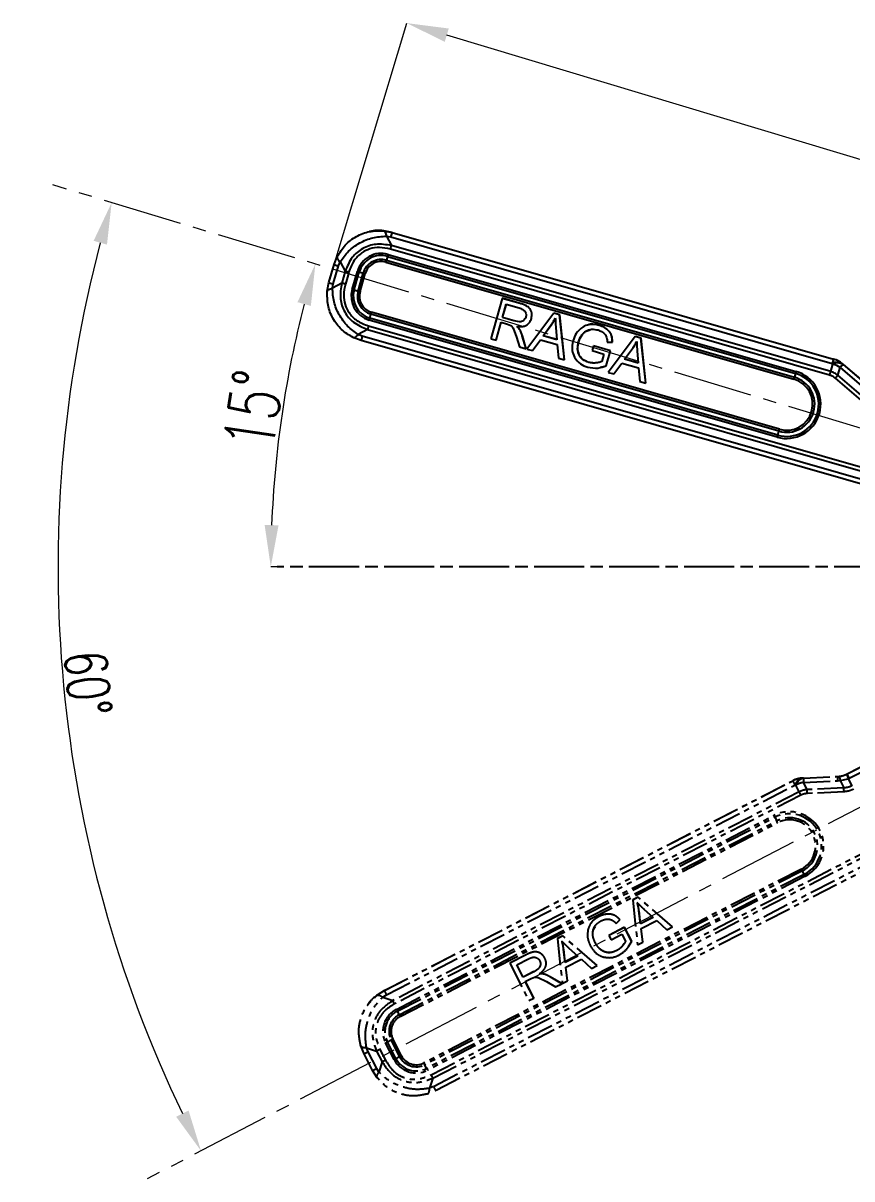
# Model space of a CAD drawing. Header units: millimetres. Extents: x 1561 to 4606, y 513 to 2666.
# Drawn here: x 3947 to 4145.8, y 1142 to 1419.2 of the extents above; entities that cross this region are included whole.
import ezdxf

# ---------------------------------------------------------------- set-up
doc = ezdxf.new("R2010")
doc.units = ezdxf.units.MM
for name, pattern in [('AM_ISO08W050', [18, 12, -1.5, 3, -1.5]), ('CENTER2', [28.575, 19.05, -3.175, 3.175, -3.175]), ('PHANTOM', [12.7, 6.35, -1.27, 1.27, -1.27, 1.27, -1.27])]:
    doc.linetypes.add(name, pattern=pattern)
for name, color, linetype, lineweight in [('AM_5', 3, 'Continuous', 25), ('AM_7', 4, 'AM_ISO08W050', 25), ('单点划线', 1, 'CENTER2', 13), ('标注', 3, 'Continuous', 13)]:
    doc.layers.add(name, color=color, linetype=linetype, lineweight=lineweight)
doc.styles.add('SLDTEXTSTYLE1', font='txt.shx', dxfattribs={"width": 0.7, "bigfont": 'gbcbig.shx'})
doc.dimstyles.new('SLDDIMSTYLE12$0', dxfattribs={"dimtxt": 12, "dimasz": 10, "dimexe": 0, "dimexo": 0.0625, "dimgap": 0.875, "dimtad": 1, "dimdec": 1, "dimlfac": 1.8, "dimrnd": 1e-09, "dimzin": 12, "dimdsep": 46, "dimtxsty": 'SLDTEXTSTYLE1', "dimcen": 0.09, "dimdle": 8.16, "dimclrd": 3, "dimclre": 3, "dimadec": 0, "dimazin": 3, "dimtfac": 1, "dimtdec": 1, "dimtofl": 0, "dimtmove": 0, "dimatfit": 3, "dimfxl": 0, "dimfrac": 2, "dimtolj": 1, "dimlwd": 5, "dimlwe": 5, "dimarcsym": 0})
doc.dimstyles.new('SLDDIMSTYLE12$2', dxfattribs={"dimtxt": 12, "dimasz": 10, "dimexe": 0, "dimexo": 0.0625, "dimgap": 0.875, "dimtad": 1, "dimdec": 1, "dimlfac": 1.8, "dimrnd": 1e-09, "dimzin": 12, "dimdsep": 46, "dimtxsty": 'SLDTEXTSTYLE1', "dimcen": 0.09, "dimdle": 8.16, "dimclrd": 3, "dimclre": 3, "dimadec": 0, "dimazin": 3, "dimtfac": 1, "dimtdec": 1, "dimtofl": 0, "dimtmove": 0, "dimatfit": 3, "dimfxl": 0, "dimfrac": 2, "dimtolj": 1, "dimlwd": 5, "dimlwe": 5, "dimarcsym": 0})

# ---------------------------------------------------------------- blocks, each defined once
blk = doc.blocks.new('*D65')
at = {"layer": 'Defpoints', "color": 0, "transparency": 16777216}
for p in [(3954.13, 1380.42), (3955.55, 1299.35), (4258.4, 1288.78), (4258.4, 1288.78), (3976.79, 1142.01)]:
    blk.add_point(p, dxfattribs=at)
at = {"layer": '标注', "color": 3, "linetype": 'Continuous', "lineweight": 5, "transparency": 16777216}
blk.add_arc((4258.4, 1288.78), 303.03, 165.1292, 205.6373, dxfattribs=at)
at = {"layer": '标注', "color": 3, "transparency": 16777216}
for points in [[(3963.92, 1367.01), (3967.12, 1366.1), (3968.24, 1376.17)], [(3986.69, 1158.41), (3983.71, 1156.92), (3989.68, 1148.73)]]:
    blk.add_solid(points, dxfattribs=at)
at = {"layer": '标注', "color": 0, "transparency": 16777216, "insert": (3962.55, 1260.9), "char_height": 10, "attachment_point": 5, "rotation": 275.3833, "style": 'SLDTEXTSTYLE1'}
blk.add_mtext('\\A1;60%%D', dxfattribs=at)
blk = doc.blocks.new('*D72')
at = {"layer": 'AM_5', "color": 3, "lineweight": 5, "transparency": 16777216}
blk.add_line((4007.87, 1288.82), (4006.41, 1288.82), dxfattribs=at)
at = {"layer": 'AM_5', "color": 3, "linetype": 'Continuous', "lineweight": 5, "transparency": 16777216}
blk.add_arc((4258.33, 1288.82), 251.91, 165.5129, 177.7254, dxfattribs=at)
at = {"layer": 'AM_5', "color": 3, "transparency": 16777216}
for points in [[(4012.82, 1352.29), (4016.03, 1351.39), (4017.12, 1361.47)], [(4008.28, 1298.78), (4004.94, 1298.85), (4006.41, 1288.82)]]:
    blk.add_solid(points, dxfattribs=at)
at = {"layer": 'Defpoints', "color": 0, "transparency": 16777216}
for p in [(3954.16, 1380.43), (4011.19, 1337.64), (4007.93, 1288.82), (4258.43, 1288.79), (4261.58, 1288.82)]:
    blk.add_point(p, dxfattribs=at)
at = {"layer": 'AM_5', "color": 0, "transparency": 16777216, "insert": (4002.3, 1326.54), "char_height": 12, "attachment_point": 5, "rotation": 81.6192, "style": 'SLDTEXTSTYLE1'}
blk.add_mtext('\\A1;15%%D', dxfattribs=at)
blk = doc.blocks.new('*D73')
at = {"layer": 'AM_5', "color": 3, "linetype": 'Continuous', "lineweight": 5, "transparency": 16777216}
for p, q in [((4021.63, 1361.36), (4039.05, 1419.22)), ((4266.48, 1350.72), (4048.63, 1416.34))]:
    blk.add_line(p, q, dxfattribs=at)
at = {"layer": 'AM_5', "color": 3, "lineweight": 5, "transparency": 16777216}
blk.add_line((4258.3, 1288.88), (4276.05, 1347.84), dxfattribs=at)
at = {"layer": 'AM_5', "color": 3, "transparency": 16777216}
for points in [[(4049.11, 1417.93), (4048.15, 1414.74), (4039.05, 1419.22)], [(4266.96, 1352.32), (4266, 1349.13), (4276.05, 1347.84)]]:
    blk.add_solid(points, dxfattribs=at)
at = {"layer": 'Defpoints', "color": 0, "transparency": 16777216}
for p in [(4039.05, 1419.22), (4021.61, 1361.3), (4258.28, 1288.82)]:
    blk.add_point(p, dxfattribs=at)
at = {"layer": 'AM_5', "color": 0, "transparency": 16777216, "insert": (4159.54, 1390.11), "char_height": 12, "attachment_point": 5, "rotation": 343.2384, "style": 'SLDTEXTSTYLE1'}
blk.add_mtext('\\A1;225', dxfattribs=at)

msp = doc.modelspace()

# ---------------------------------------------------------------- linework, layer by layer
at = {"color": 7, "linetype": 'Continuous', "lineweight": 25}
for p, q in [((4030.091, 1369.206), (4030.05, 1369.198)), ((4033.489, 1369.399), (4035.523, 1369.014)), ((4035.552, 1369.021), (4033.521, 1369.406)), ((4034.162, 1368.118), (4035.384, 1365.865)), ((4034.162, 1368.118), (4035.18, 1367.926)), ((4035.18, 1367.926), (4141.073, 1337.559)), ((4035.552, 1369.021), (4035.523, 1369.014)), ((4035.524, 1369.014), (4141.417, 1338.647)), ((4035.552, 1369.021), (4141.447, 1338.654)), ((4140.487, 1334.786), (4035.131, 1364.999)), ((4140.74, 1335.652), (4035.384, 1365.865)), ((4020.368, 1356.976), (4021.608, 1361.301)), ((4021.608, 1361.301), (4022.358, 1363.229)), ((4022.656, 1360.984), (4023.03, 1361.948)), ((4023.03, 1361.948), (4024.252, 1359.694)), ((4034.024, 1361.883), (4131.888, 1333.818)), ((4034.408, 1363.283), (4034.156, 1362.35)), ((4034.156, 1362.35), (4132.02, 1334.286)), ((4034.408, 1363.283), (4132.272, 1335.219)), ((4034.539, 1363.751), (4132.403, 1335.687)), ((4021.416, 1356.658), (4022.656, 1360.984)), ((4024.252, 1359.694), (4023.446, 1356.883)), ((4025.113, 1359.445), (4024.307, 1356.634)), ((4025.94, 1355.346), (4027.18, 1359.672)), ((4026.411, 1355.212), (4027.651, 1359.538)), ((4027.364, 1354.947), (4028.605, 1359.273)), ((4027.651, 1359.538), (4028.605, 1359.273)), ((4027.835, 1354.814), (4029.076, 1359.139)), ((4019.982, 1354.943), (4020.368, 1356.976)), ((4023.446, 1356.883), (4021.222, 1355.642)), ((4021.222, 1355.642), (4021.416, 1356.658)), ((4026.411, 1355.212), (4027.364, 1354.947)), ((4061.944, 1353.206), (4059.169, 1343.527)), ((4061.966, 1353.211), (4061.944, 1353.206)), ((4066.226, 1351.979), (4061.944, 1353.206)), ((4066.248, 1351.983), (4061.966, 1353.211)), ((4062.002, 1348.577), (4062.919, 1351.777)), ((4062.024, 1348.582), (4062.939, 1351.772)), ((4062.919, 1351.777), (4065.974, 1350.901)), ((4066.248, 1351.983), (4066.226, 1351.979)), ((4067.743, 1351.419), (4067.721, 1351.414)), ((4127.883, 1319.923), (4030.019, 1347.987)), ((4030.156, 1348.456), (4030.442, 1349.396)), ((4128.02, 1320.391), (4030.156, 1348.456)), ((4128.306, 1321.332), (4030.442, 1349.396)), ((4128.443, 1321.8), (4030.579, 1349.865)), ((4060.449, 1343.16), (4061.682, 1347.462)), ((4060.471, 1343.165), (4061.701, 1347.457)), ((4061.682, 1347.462), (4063.173, 1347.034)), ((4062.024, 1348.582), (4062.002, 1348.577)), ((4064.76, 1347.786), (4062.002, 1348.577)), ((4064.782, 1347.791), (4062.024, 1348.582)), ((4064.782, 1347.791), (4064.76, 1347.786)), ((4066.116, 1347.558), (4064.76, 1347.786)), ((4074.323, 1349.664), (4067.833, 1341.05)), ((4074.346, 1349.668), (4074.323, 1349.664)), ((4075.702, 1349.268), (4074.323, 1349.664)), ((4075.724, 1349.273), (4074.346, 1349.668)), ((4075.724, 1349.273), (4075.702, 1349.268)), ((4076.872, 1338.458), (4075.702, 1349.268)), ((4076.895, 1338.462), (4075.724, 1349.273)), ((4029.616, 1345.751), (4027.393, 1344.51)), ((4028.358, 1344.135), (4027.393, 1344.51)), ((4029.616, 1345.751), (4157.199, 1309.164)), ((4029.86, 1346.615), (4157.442, 1310.028)), ((4063.173, 1347.034), (4063.982, 1346.721)), ((4064.584, 1346.035), (4065.382, 1343.93)), ((4067.039, 1346.507), (4067.061, 1346.512)), ((4071.758, 1344.23), (4073.641, 1346.76)), ((4071.781, 1344.235), (4073.663, 1346.765)), ((4073.663, 1346.765), (4073.641, 1346.76)), ((4074.794, 1346.251), (4075.044, 1343.288)), ((4082.047, 1345.334), (4082.025, 1345.329)), ((4082.047, 1345.334), (4083.06, 1345.644)), ((4082.607, 1346.871), (4082.585, 1346.866)), ((4085.244, 1346.714), (4085.222, 1346.71)), ((4087.628, 1345.272), (4087.605, 1345.267)), ((4028.081, 1343.061), (4026.152, 1343.811)), ((4156.42, 1306.257), (4028.082, 1343.06)), ((4156.697, 1307.331), (4028.358, 1344.135)), ((4059.169, 1343.527), (4060.449, 1343.16)), ((4060.471, 1343.165), (4060.449, 1343.16)), ((4065.382, 1343.93), (4066.083, 1341.544)), ((4066.783, 1344.211), (4066.761, 1344.206)), ((4067.693, 1341.083), (4066.761, 1344.206)), ((4067.715, 1341.088), (4066.783, 1344.211)), ((4069.186, 1340.662), (4071.097, 1343.291)), ((4069.208, 1340.667), (4071.112, 1343.287)), ((4071.097, 1343.291), (4075.134, 1342.133)), ((4071.781, 1344.235), (4071.758, 1344.23)), ((4075.044, 1343.288), (4071.758, 1344.23)), ((4075.043, 1343.299), (4071.781, 1344.235)), ((4075.134, 1342.133), (4075.427, 1338.872)), ((4080.294, 1342.772), (4080.271, 1342.767)), ((4083.829, 1341.804), (4083.504, 1340.669)), ((4083.852, 1341.808), (4083.829, 1341.804)), ((4087.92, 1340.63), (4083.829, 1341.804)), ((4087.942, 1340.635), (4083.852, 1341.808)), ((4087.106, 1342.721), (4088.359, 1342.711)), ((4093.846, 1344.065), (4087.356, 1335.451)), ((4088.382, 1342.716), (4088.359, 1342.711)), ((4093.868, 1344.07), (4093.846, 1344.065)), ((4095.225, 1343.67), (4093.846, 1344.065)), ((4095.247, 1343.675), (4093.868, 1344.07)), ((4095.247, 1343.675), (4095.225, 1343.67)), ((4096.395, 1332.859), (4095.225, 1343.67)), ((4096.417, 1332.864), (4095.247, 1343.675)), ((4066.083, 1341.544), (4067.693, 1341.083)), ((4067.715, 1341.088), (4067.693, 1341.083)), ((4067.833, 1341.05), (4069.186, 1340.662)), ((4069.208, 1340.667), (4069.186, 1340.662)), ((4080.412, 1339.63), (4080.39, 1339.625)), ((4083.504, 1340.669), (4086.341, 1339.855)), ((4086.341, 1339.855), (4085.823, 1338.047)), ((4086.893, 1337.048), (4087.92, 1340.63)), ((4086.915, 1337.053), (4087.942, 1340.635)), ((4087.942, 1340.635), (4087.92, 1340.63)), ((4091.281, 1338.631), (4093.163, 1341.162)), ((4091.303, 1338.636), (4093.186, 1341.167)), ((4093.186, 1341.167), (4093.163, 1341.162)), ((4094.317, 1340.653), (4094.567, 1337.689)), ((4075.427, 1338.872), (4076.872, 1338.458)), ((4076.895, 1338.462), (4076.872, 1338.458)), ((4082.747, 1337.855), (4082.725, 1337.85)), ((4084.635, 1337.742), (4084.613, 1337.737)), ((4085.228, 1337.854), (4084.635, 1337.742)), ((4085.488, 1336.597), (4085.511, 1336.602)), ((4085.495, 1336.661), (4086.915, 1337.053)), ((4086.915, 1337.053), (4086.893, 1337.048)), ((4088.709, 1335.063), (4090.619, 1337.693)), ((4088.731, 1335.068), (4090.635, 1337.688)), ((4090.619, 1337.693), (4094.657, 1336.535)), ((4091.303, 1338.636), (4091.281, 1338.631)), ((4094.567, 1337.689), (4091.281, 1338.631)), ((4094.566, 1337.701), (4091.303, 1338.636)), ((4094.657, 1336.535), (4094.95, 1333.273)), ((4140.74, 1335.652), (4141.262, 1337.396)), ((4141.073, 1337.559), (4141.262, 1337.396)), ((4141.417, 1338.647), (4141.447, 1338.654)), ((4142.481, 1334.744), (4143.039, 1336.605)), ((4143.039, 1336.605), (4149.26, 1331.298)), ((4143.517, 1337.52), (4143.547, 1337.526)), ((4143.517, 1337.52), (4143.706, 1337.357)), ((4143.72, 1337.38), (4143.528, 1337.542)), ((4143.547, 1337.526), (4143.738, 1337.364)), ((4143.706, 1337.357), (4149.927, 1332.05)), ((4143.738, 1337.364), (4149.96, 1332.057)), ((4087.356, 1335.451), (4088.709, 1335.063)), ((4088.731, 1335.068), (4088.709, 1335.063)), ((4132.272, 1335.219), (4132.02, 1334.286)), ((4148.582, 1328.313), (4141.873, 1334.036)), ((4149.19, 1329.021), (4142.481, 1334.744)), ((4094.95, 1333.273), (4096.395, 1332.859)), ((4096.417, 1332.864), (4096.395, 1332.859)), ((4128.02, 1320.391), (4128.306, 1321.332))]:
    msp.add_line(p, q, dxfattribs=at)
at = {"color": 7, "linetype": 'PHANTOM', "lineweight": 25}
for p, q in [((4144.676, 1239.123), (4154.479, 1244.156)), ((4144.693, 1239.148), (4154.496, 1244.182)), ((4145.17, 1238.094), (4154.973, 1243.127)), ((4144.694, 1239.148), (4144.591, 1239.096)), ((4144.591, 1239.097), (4144.693, 1239.148)), ((4144.676, 1239.123), (4144.693, 1239.148)), ((4033.655, 1187.174), (4131.652, 1237.494)), ((4033.671, 1187.199), (4131.669, 1237.519)), ((4034.149, 1186.145), (4132.146, 1236.465)), ((4131.652, 1237.494), (4131.669, 1237.519)), ((4132.146, 1236.465), (4132.395, 1236.475)), ((4133.208, 1234.846), (4132.395, 1236.475)), ((4134.198, 1238.145), (4133.947, 1238.132)), ((4133.955, 1238.108), (4133.972, 1238.134)), ((4133.955, 1238.108), (4134.204, 1238.119)), ((4133.972, 1238.134), (4134.223, 1238.147)), ((4134.204, 1238.119), (4142.372, 1238.507)), ((4134.223, 1238.147), (4142.391, 1238.534)), ((4134.232, 1237.114), (4142.4, 1237.502)), ((4135.099, 1235.375), (4134.232, 1237.114)), ((4142.372, 1238.507), (4142.391, 1238.534)), ((4142.391, 1238.534), (4142.706, 1238.558)), ((4142.4, 1237.502), (4143.031, 1237.55)), ((4143.031, 1237.55), (4144.966, 1237.992)), ((4143.031, 1237.55), (4143.908, 1235.793)), ((4144.966, 1237.992), (4145.17, 1238.094)), ((4144.966, 1237.992), (4145.826, 1236.267)), ((4133.208, 1234.846), (4035.708, 1184.782)), ((4133.616, 1234.042), (4036.116, 1183.977)), ((4143.908, 1235.793), (4135.099, 1235.375)), ((4143.949, 1234.861), (4135.14, 1234.443)), ((4036.538, 1182.662), (4127.105, 1229.167)), ((4036.763, 1182.231), (4127.329, 1228.736)), ((4127.329, 1228.736), (4127.784, 1227.883)), ((4037.217, 1181.379), (4127.784, 1227.883)), ((4037.442, 1180.948), (4128.008, 1227.452)), ((4044.853, 1166.965), (4162.922, 1227.591)), ((4045.266, 1166.168), (4163.336, 1226.794)), ((4164.224, 1225.114), (4045.455, 1164.129)), ((4164.757, 1224.142), (4045.988, 1163.156)), ((4133.72, 1216.33), (4043.153, 1169.826)), ((4133.94, 1215.895), (4043.374, 1169.391)), ((4134.376, 1215.014), (4043.809, 1168.51)), ((4134.597, 1214.578), (4044.03, 1168.074)), ((4134.376, 1215.014), (4133.94, 1215.895)), ((4094.532, 1209.547), (4093.256, 1208.891)), ((4093.269, 1208.91), (4093.256, 1208.891)), ((4093.256, 1208.891), (4094.418, 1198.169)), ((4094.545, 1209.565), (4093.269, 1208.91)), ((4094.545, 1209.565), (4094.532, 1209.547)), ((4102.783, 1202.464), (4094.532, 1209.547)), ((4102.796, 1202.483), (4094.545, 1209.565)), ((4094.758, 1206.326), (4094.745, 1206.307)), ((4095.104, 1203.174), (4094.745, 1206.307)), ((4095.117, 1203.193), (4094.758, 1206.326)), ((4095.934, 1206.725), (4098.145, 1204.735)), ((4083.14, 1203.247), (4083.127, 1203.228)), ((4085.171, 1204.937), (4085.158, 1204.918)), ((4087.896, 1205.516), (4087.883, 1205.497)), ((4089.261, 1203.298), (4090.182, 1204.149)), ((4090.195, 1204.168), (4090.182, 1204.149)), ((4098.145, 1204.735), (4095.104, 1203.174)), ((4095.117, 1203.193), (4095.104, 1203.174)), ((4098.136, 1204.743), (4095.117, 1203.193)), ((4095.264, 1202.037), (4099, 1203.955)), ((4099, 1203.955), (4101.446, 1201.778)), ((4083.784, 1201.743), (4083.771, 1201.724)), ((4083.784, 1201.743), (4084.31, 1202.662)), ((4091.285, 1202.332), (4087.499, 1200.388)), ((4087.513, 1200.407), (4087.499, 1200.388)), ((4087.499, 1200.388), (4088.039, 1199.338)), ((4091.298, 1202.35), (4087.513, 1200.407)), ((4088.039, 1199.338), (4090.664, 1200.686)), ((4090.664, 1200.686), (4091.523, 1199.013)), ((4091.298, 1202.35), (4091.285, 1202.332)), ((4092.988, 1199.016), (4091.285, 1202.332)), ((4093.001, 1199.035), (4091.298, 1202.35)), ((4095.67, 1198.812), (4095.264, 1202.037)), ((4095.683, 1198.83), (4095.278, 1202.044)), ((4101.446, 1201.778), (4102.783, 1202.464)), ((4102.796, 1202.483), (4102.783, 1202.464)), ((4076.465, 1200.269), (4075.189, 1199.614)), ((4075.202, 1199.633), (4075.189, 1199.614)), ((4075.189, 1199.614), (4076.351, 1188.892)), ((4076.478, 1200.288), (4075.202, 1199.633)), ((4076.478, 1200.288), (4076.465, 1200.269)), ((4084.716, 1193.187), (4076.465, 1200.269)), ((4084.729, 1193.206), (4076.478, 1200.288)), ((4084.259, 1198.674), (4084.246, 1198.655)), ((4090.866, 1197.978), (4090.853, 1197.959)), ((4091.222, 1198.465), (4090.866, 1197.978)), ((4092.233, 1197.777), (4093.001, 1199.035)), ((4092.272, 1197.727), (4092.285, 1197.745)), ((4093.001, 1199.035), (4092.988, 1199.016)), ((4094.418, 1198.169), (4095.67, 1198.812)), ((4095.683, 1198.83), (4095.67, 1198.812)), ((4067.7, 1195.761), (4063.738, 1193.726)), ((4067.713, 1195.78), (4063.751, 1193.745)), ((4065.427, 1193.352), (4068.254, 1194.803)), ((4067.713, 1195.78), (4067.7, 1195.761)), ((4069.189, 1196.391), (4069.176, 1196.373)), ((4076.691, 1197.049), (4076.678, 1197.03)), ((4077.037, 1193.897), (4076.678, 1197.03)), ((4077.05, 1193.916), (4076.691, 1197.049)), ((4080.078, 1195.458), (4077.037, 1193.897)), ((4080.069, 1195.466), (4077.05, 1193.916)), ((4077.868, 1197.448), (4080.078, 1195.458)), ((4086.495, 1196.464), (4086.482, 1196.445)), ((4089.412, 1196.768), (4089.399, 1196.749)), ((4063.751, 1193.745), (4063.738, 1193.726)), ((4063.738, 1193.726), (4068.337, 1184.769)), ((4066.948, 1190.39), (4065.427, 1193.352)), ((4066.961, 1190.409), (4065.445, 1193.361)), ((4070.645, 1192.463), (4069.5, 1191.701)), ((4072.037, 1192.328), (4072.05, 1192.347)), ((4077.05, 1193.916), (4077.037, 1193.897)), ((4077.197, 1192.76), (4080.933, 1194.678)), ((4077.603, 1189.535), (4077.197, 1192.76)), ((4077.616, 1189.553), (4077.211, 1192.767)), ((4080.933, 1194.678), (4083.379, 1192.5)), ((4083.379, 1192.5), (4084.716, 1193.187)), ((4084.729, 1193.206), (4084.716, 1193.187)), ((4069.5, 1191.701), (4066.948, 1190.39)), ((4066.961, 1190.409), (4066.948, 1190.39)), ((4069.513, 1191.72), (4066.961, 1190.409)), ((4067.478, 1189.358), (4068.857, 1190.067)), ((4069.522, 1185.377), (4067.478, 1189.358)), ((4069.535, 1185.396), (4067.495, 1189.368)), ((4068.857, 1190.067), (4069.662, 1190.392)), ((4069.513, 1191.72), (4069.5, 1191.701)), ((4070.57, 1190.304), (4072.592, 1189.315)), ((4072.592, 1189.315), (4074.736, 1188.055)), ((4073.422, 1190.478), (4073.409, 1190.46)), ((4076.226, 1188.82), (4073.409, 1190.46)), ((4076.239, 1188.839), (4073.422, 1190.478)), ((4076.351, 1188.892), (4077.603, 1189.535)), ((4077.616, 1189.553), (4077.603, 1189.535)), ((4031.908, 1186.062), (4033.654, 1187.174)), ((4033.671, 1187.199), (4031.926, 1186.09)), ((4033.671, 1187.199), (4033.654, 1187.174)), ((4074.736, 1188.055), (4076.226, 1188.82)), ((4076.239, 1188.839), (4076.226, 1188.82)), ((4033.275, 1185.588), (4034.149, 1186.145)), ((4033.275, 1185.588), (4035.708, 1184.782)), ((4068.337, 1184.769), (4069.522, 1185.377)), ((4069.535, 1185.396), (4069.522, 1185.377)), ((4029.562, 1183.596), (4029.538, 1183.562)), ((4036.763, 1182.231), (4037.217, 1181.379)), ((4037.766, 1171.558), (4035.71, 1175.561)), ((4028.786, 1172.028), (4028.013, 1173.946)), ((4029.38, 1173.472), (4031.813, 1172.665)), ((4029.767, 1172.513), (4029.38, 1173.472)), ((4031.813, 1172.665), (4033.149, 1170.063)), ((4032.611, 1173.072), (4033.947, 1170.47)), ((4036.019, 1170.649), (4033.964, 1174.652)), ((4034.399, 1174.877), (4035.275, 1175.336)), ((4036.454, 1170.874), (4034.399, 1174.877)), ((4037.331, 1171.333), (4035.275, 1175.336)), ((4030.841, 1168.025), (4028.786, 1172.028)), ((4031.822, 1168.51), (4029.767, 1172.513)), ((4033.149, 1170.063), (4032.377, 1167.636)), ((4036.454, 1170.874), (4037.331, 1171.333)), ((4031.951, 1166.278), (4030.841, 1168.025)), ((4032.377, 1167.636), (4031.822, 1168.51)), ((4043.809, 1168.51), (4043.374, 1169.391)), ((4045.266, 1166.168), (4044.494, 1163.741)), ((4045.455, 1164.129), (4044.494, 1163.741))]:
    msp.add_line(p, q, dxfattribs=at)
at = {"color": 7, "linetype": 'Continuous', "lineweight": 25}
for centre, radius, start, end in [((4032.899, 1358.032), 5.949, 73.99917, 164.00247), ((4032.902, 1358.033), 5.462, 73.99917, 164.00247), ((4032.919, 1358.036), 4.488, 73.99917, 164.00247), ((4032.922, 1358.037), 4.001, 73.99917, 164.00247), ((3998.955, 1371.994), 36.498, 343.91719, 344.67981), ((4069.607, 1353.641), 36.496, 163.9172, 164.67984), ((4046.514, 1426.901), 69.954, 253.95603, 254.35706), ((4009.741, 1291.906), 69.958, 73.95602, 74.35704), ((4031.66, 1353.706), 5.95, 164.00083, 253.99752), ((4045.274, 1422.575), 69.954, 253.95603, 254.35706), ((4031.662, 1353.707), 5.463, 164.00075, 253.99756), ((4031.679, 1353.71), 4.488, 164.00075, 253.99757), ((4008.501, 1287.58), 69.958, 73.95602, 74.35704), ((4031.682, 1353.711), 4.001, 164.00056, 253.99766), ((4065.737, 1337.8), 37.142, 163.32881, 164.08236), ((3994.86, 1360.051), 37.142, 343.32882, 344.08236), ((4156.75, 1333.209), 16.269, 160.47239, 164.49357), ((4142.262, 1335.459), 2.413, 58.66161, 119.51448), ((4142.451, 1335.296), 2.413, 58.66153, 119.51425), ((4139.357, 1330.725), 6.938, 57.94933, 74.06129), ((4139.866, 1333.24), 5.625, 49.53467, 73.99864), ((4139.896, 1333.247), 5.625, 49.53467, 73.99864), ((4158.334, 1323.707), 20.008, 136.98242, 139.86093), ((4130.143, 1327.805), 8.2, 254.00246, 74), ((4130.146, 1327.805), 7.713, 254.00238, 74.00008), ((4130.163, 1327.809), 6.738, 254.00253, 73.99993), ((4130.165, 1327.809), 6.251, 254.00255, 73.99991), ((4096.819, 1343.929), 36.497, 343.91719, 344.67983), ((4167.472, 1325.576), 36.497, 163.91719, 164.67983), ((4163.6, 1309.736), 37.141, 163.32879, 164.08235), ((4092.723, 1331.987), 37.143, 343.32883, 344.08237)]:
    msp.add_arc(centre, radius, start, end, dxfattribs=at)
at = {"color": 7, "linetype": 'PHANTOM', "lineweight": 25}
for centre, radius, start, end in [((4134.221, 1232.49), 5.625, 92.71551, 117.17948), ((4146.554, 1244.021), 16.269, 203.65323, 207.67441), ((4134.239, 1232.515), 5.625, 92.71551, 117.17948), ((4134.45, 1235.747), 2.413, 101.84245, 162.69532), ((4134.699, 1235.758), 2.413, 101.84237, 162.69509), ((4135.571, 1230.307), 6.938, 101.13017, 117.24213), ((4154.211, 1238.176), 20.008, 180.16327, 183.04177), ((4162.379, 1238.564), 20.007, 180.16315, 183.04177), ((4159.577, 1245.649), 16.269, 203.65317, 207.67445), ((4130.851, 1221.872), 8.2, 297.1833, 117.18084), ((4159.596, 1245.792), 36.497, 207.09803, 207.86067), ((4130.852, 1221.875), 7.713, 297.18322, 117.18092), ((4130.862, 1221.889), 6.738, 297.18337, 117.18077), ((4130.864, 1221.891), 6.251, 297.18339, 117.18075), ((4095.517, 1210.827), 36.497, 27.09803, 27.86067), ((4100.702, 1199.316), 37.143, 26.50967, 27.26321), ((4167.611, 1231.592), 37.141, 206.50963, 207.26319), ((4039.256, 1177.37), 5.949, 117.18001, 207.18331), ((4039.258, 1177.372), 5.462, 117.18001, 207.18331), ((4039.268, 1177.386), 4.488, 117.18001, 207.18331), ((4039.269, 1177.389), 4.001, 117.18001, 207.18331), ((4069.028, 1199.287), 36.496, 207.09805, 207.86068), ((4004.95, 1164.322), 36.498, 27.09803, 27.86065), ((4067.619, 1113.304), 69.958, 117.13686, 117.53788), ((4002.057, 1236.906), 69.954, 297.13687, 297.5379), ((4004.112, 1232.903), 69.954, 297.13687, 297.5379), ((4041.312, 1173.367), 5.95, 207.18167, 297.17837), ((4041.314, 1173.369), 5.463, 207.18159, 297.1784), ((4069.675, 1109.301), 69.958, 117.13686, 117.53788), ((4041.324, 1173.383), 4.488, 207.18159, 297.17841), ((4041.325, 1173.386), 4.001, 207.1814, 297.1785), ((4010.137, 1152.812), 37.142, 26.50966, 27.2632), ((4077.046, 1185.088), 37.142, 206.50966, 207.26321)]:
    msp.add_arc(centre, radius, start, end, dxfattribs=at)
at = {"color": 7, "linetype": 'Continuous', "lineweight": 25}
for points, knots in [([(4033.521, 1369.406), (4032.368, 1369.507), (4031.192, 1369.609), (4030.114, 1369.205), (4030.093, 1369.197)], [0, 0, 0, 0, 0.9811751, 1, 1, 1, 1]), ([(4022.358, 1363.229), (4022.949, 1364.195), (4024.127, 1366.12), (4026.889, 1368.171), (4030.094, 1369.427), (4032.354, 1369.409), (4033.489, 1369.399)], [0, 0, 0, 0, 0.2509207, 0.5000162, 0.7490448, 1, 1, 1, 1]), ([(4023.03, 1361.948), (4023.662, 1362.837), (4024.921, 1364.608), (4027.716, 1366.596), (4030.887, 1367.916), (4033.067, 1368.05), (4034.162, 1368.118)], [0, 0, 0, 0, 0.2509209, 0.5000162, 0.7490448, 1, 1, 1, 1]), ([(4033.489, 1369.399), (4033.626, 1369.33), (4033.901, 1369.191), (4034.075, 1368.476), (4034.162, 1368.118)], [0, 0, 0, 0, 0.5000005, 1, 1, 1, 1]), ([(4035.384, 1365.865), (4034.112, 1366.071), (4031.755, 1366.452), (4028.381, 1365.339), (4025.666, 1363.065), (4024.746, 1360.873), (4024.252, 1359.694)], [0, 0, 0, 0, 0.2702915, 0.5008839, 0.7316205, 1, 1, 1, 1]), ([(4035.131, 1364.999), (4034.251, 1365.186), (4032.614, 1365.535), (4030.213, 1365.177), (4028.064, 1364.136), (4026.155, 1362.223), (4025.478, 1360.418), (4025.113, 1359.445)], [0, 0, 0, 0, 0.2085412, 0.3881399, 0.5544367, 0.759769, 1, 1, 1, 1]), ([(4022.358, 1363.229), (4022.333, 1363.071), (4022.284, 1362.753), (4022.781, 1362.217), (4023.03, 1361.948)], [0, 0, 0, 0, 0.49686735, 1, 1, 1, 1]), ([(4019.982, 1354.943), (4020.044, 1355.085), (4020.168, 1355.37), (4020.871, 1355.551), (4021.222, 1355.642)], [0, 0, 0, 0, 0.50000085, 1, 1, 1, 1]), ([(4027.393, 1344.51), (4026.5, 1345.144), (4024.721, 1346.408), (4022.729, 1349.205), (4021.413, 1352.375), (4021.286, 1354.55), (4021.222, 1355.642)], [0, 0, 0, 0, 0.2509467, 0.4999847, 0.7490684, 1, 1, 1, 1]), ([(4023.446, 1356.883), (4023.24, 1355.61), (4022.858, 1353.253), (4023.972, 1349.878), (4026.247, 1347.164), (4028.438, 1346.245), (4029.616, 1345.751)], [0, 0, 0, 0, 0.2705363, 0.5011773, 0.7319034, 1, 1, 1, 1]), ([(4024.307, 1356.634), (4024.119, 1355.753), (4023.771, 1354.115), (4024.13, 1351.713), (4025.171, 1349.564), (4027.085, 1347.656), (4028.888, 1346.98), (4029.86, 1346.615)], [0, 0, 0, 0, 0.20872371, 0.38836947, 0.55468562, 0.75997191, 1, 1, 1, 1]), ([(4026.152, 1343.811), (4025.185, 1344.403), (4023.257, 1345.583), (4021.205, 1348.346), (4019.949, 1351.55), (4019.971, 1353.809), (4019.982, 1354.943)], [0, 0, 0, 0, 0.2509467, 0.4999848, 0.7490685, 1, 1, 1, 1]), ([(4065.974, 1350.901), (4066.283, 1350.797), (4066.731, 1350.645), (4067.226, 1350.289), (4067.38, 1350.062), (4067.452, 1349.956)], [0, 0, 0, 0, 0.5431864, 0.7867589, 1, 1, 1, 1]), ([(4067.721, 1351.414), (4067.484, 1351.525), (4067, 1351.751), (4066.488, 1351.901), (4066.226, 1351.979)], [0, 0, 0, 0, 0.4889255, 1, 1, 1, 1]), ([(4067.743, 1351.419), (4067.506, 1351.529), (4067.022, 1351.755), (4066.51, 1351.906), (4066.248, 1351.983)], [0, 0, 0, 0, 0.4889255, 1, 1, 1, 1]), ([(4068.562, 1350.692), (4068.425, 1350.851), (4068.181, 1351.134), (4067.862, 1351.328), (4067.721, 1351.414)], [0, 0, 0, 0, 0.5575462, 1, 1, 1, 1]), ([(4069.005, 1349.618), (4068.957, 1349.84), (4068.875, 1350.226), (4068.655, 1350.553), (4068.562, 1350.692)], [0, 0, 0, 0, 0.5738958, 1, 1, 1, 1]), ([(4065.443, 1346.484), (4065.77, 1346.452), (4066.377, 1346.393), (4067.235, 1346.518), (4067.989, 1346.855), (4068.611, 1347.477), (4068.818, 1348.048), (4068.926, 1348.348)], [0, 0, 0, 0, 0.2248507, 0.4169148, 0.5876668, 0.7832367, 1, 1, 1, 1]), ([(4067.038, 1347.89), (4066.897, 1347.798), (4066.616, 1347.615), (4066.283, 1347.577), (4066.116, 1347.558)], [0, 0, 0, 0, 0.50112496, 1, 1, 1, 1]), ([(4067.605, 1348.72), (4067.545, 1348.557), (4067.425, 1348.233), (4067.167, 1348.004), (4067.038, 1347.89)], [0, 0, 0, 0, 0.5017512, 1, 1, 1, 1]), ([(4067.452, 1349.956), (4067.539, 1349.755), (4067.667, 1349.458), (4067.675, 1349.027), (4067.628, 1348.823), (4067.605, 1348.72)], [0, 0, 0, 0, 0.508701, 0.7517829, 1, 1, 1, 1]), ([(4068.926, 1348.348), (4068.979, 1348.586), (4069.072, 1349.006), (4069.025, 1349.432), (4069.005, 1349.618)], [0, 0, 0, 0, 0.5655054, 1, 1, 1, 1]), ([(4073.641, 1346.76), (4073.847, 1347.056), (4074.227, 1347.603), (4074.537, 1348.192), (4074.678, 1348.462)], [0, 0, 0, 0, 0.5419592, 1, 1, 1, 1]), ([(4073.663, 1346.765), (4073.869, 1347.061), (4074.25, 1347.608), (4074.559, 1348.197), (4074.701, 1348.467)], [0, 0, 0, 0, 0.5419592, 1, 1, 1, 1]), ([(4074.678, 1348.462), (4074.687, 1348.101), (4074.706, 1347.363), (4074.764, 1346.627), (4074.794, 1346.251)], [0, 0, 0, 0, 0.4886907, 1, 1, 1, 1]), ([(4026.152, 1343.811), (4026.303, 1343.791), (4026.606, 1343.752), (4027.129, 1344.256), (4027.393, 1344.51)], [0, 0, 0, 0, 0.4968674, 1, 1, 1, 1]), ([(4063.982, 1346.721), (4064.082, 1346.641), (4064.323, 1346.45), (4064.488, 1346.188), (4064.584, 1346.035)], [0, 0, 0, 0, 0.4142729, 1, 1, 1, 1]), ([(4066.761, 1344.206), (4066.586, 1344.748), (4066.309, 1345.61), (4065.677, 1346.247), (4065.443, 1346.484)], [0, 0, 0, 0, 0.628575, 1, 1, 1, 1]), ([(4066.783, 1344.211), (4066.609, 1344.753), (4066.331, 1345.615), (4065.7, 1346.252), (4065.465, 1346.488)], [0, 0, 0, 0, 0.628575, 1, 1, 1, 1]), ([(4081.239, 1346.317), (4080.664, 1345.844), (4079.595, 1344.967), (4079.144, 1343.665), (4078.936, 1343.064)], [0, 0, 0, 0, 0.5381648, 1, 1, 1, 1]), ([(4080.271, 1342.767), (4080.464, 1343.303), (4080.743, 1344.077), (4081.424, 1344.905), (4081.827, 1345.189), (4082.025, 1345.329)], [0, 0, 0, 0, 0.5344662, 0.7714045, 1, 1, 1, 1]), ([(4080.294, 1342.772), (4080.504, 1343.377), (4080.86, 1344.401), (4081.703, 1345.063), (4082.047, 1345.334)], [0, 0, 0, 0, 0.5921782, 1, 1, 1, 1]), ([(4085.222, 1346.71), (4084.81, 1346.806), (4084.027, 1346.99), (4082.627, 1346.975), (4081.759, 1346.563), (4081.239, 1346.317)], [0, 0, 0, 0, 0.308178, 0.5862676, 1, 1, 1, 1]), ([(4082.025, 1345.329), (4082.237, 1345.44), (4082.66, 1345.663), (4083.653, 1345.871), (4084.406, 1345.72), (4084.923, 1345.617)], [0, 0, 0, 0, 0.2394886, 0.4785859, 1, 1, 1, 1]), ([(4085.244, 1346.714), (4084.834, 1346.804), (4084.055, 1346.973), (4083.131, 1347.036), (4082.7, 1346.861), (4082.622, 1346.83)], [0, 0, 0, 0, 0.4764978, 0.9064737, 1, 1, 1, 1]), ([(4084.923, 1345.617), (4085.237, 1345.507), (4085.85, 1345.293), (4086.315, 1344.841), (4086.541, 1344.621)], [0, 0, 0, 0, 0.512975, 1, 1, 1, 1]), ([(4087.605, 1345.267), (4087.238, 1345.615), (4086.546, 1346.27), (4085.644, 1346.569), (4085.222, 1346.71)], [0, 0, 0, 0, 0.5318982, 1, 1, 1, 1]), ([(4087.628, 1345.272), (4087.26, 1345.62), (4086.569, 1346.275), (4085.666, 1346.574), (4085.244, 1346.714)], [0, 0, 0, 0, 0.53189815, 1, 1, 1, 1]), ([(4086.541, 1344.621), (4086.636, 1344.496), (4086.828, 1344.244), (4087.084, 1343.608), (4087.097, 1343.083), (4087.106, 1342.721)], [0, 0, 0, 0, 0.23103556, 0.46846759, 1, 1, 1, 1]), ([(4088.359, 1342.711), (4088.354, 1343.253), (4088.344, 1344.185), (4087.823, 1344.948), (4087.605, 1345.267)], [0, 0, 0, 0, 0.5814657, 1, 1, 1, 1]), ([(4088.382, 1342.716), (4088.376, 1343.258), (4088.367, 1344.19), (4087.846, 1344.952), (4087.628, 1345.272)], [0, 0, 0, 0, 0.5814657, 1, 1, 1, 1]), ([(4078.936, 1343.064), (4078.77, 1342.268), (4078.485, 1340.893), (4079.026, 1339.611), (4079.253, 1339.073)], [0, 0, 0, 0, 0.5794862, 1, 1, 1, 1]), ([(4080.39, 1339.625), (4080.296, 1339.849), (4080.104, 1340.307), (4079.969, 1341.384), (4080.147, 1342.2), (4080.271, 1342.767)], [0, 0, 0, 0, 0.2264152, 0.4626215, 1, 1, 1, 1]), ([(4080.412, 1339.63), (4080.24, 1340.17), (4079.909, 1341.209), (4080.169, 1342.265), (4080.294, 1342.772)], [0, 0, 0, 0, 0.520635, 1, 1, 1, 1]), ([(4093.163, 1341.162), (4093.37, 1341.458), (4093.75, 1342.004), (4094.059, 1342.594), (4094.201, 1342.864)], [0, 0, 0, 0, 0.54195929, 1, 1, 1, 1]), ([(4093.186, 1341.167), (4093.392, 1341.463), (4093.772, 1342.009), (4094.082, 1342.599), (4094.223, 1342.868)], [0, 0, 0, 0, 0.5419593, 1, 1, 1, 1]), ([(4094.201, 1342.864), (4094.21, 1342.503), (4094.229, 1341.765), (4094.287, 1341.029), (4094.317, 1340.653)], [0, 0, 0, 0, 0.4886908, 1, 1, 1, 1]), ([(4079.253, 1339.073), (4079.7, 1338.472), (4080.532, 1337.355), (4081.842, 1336.898), (4082.448, 1336.687)], [0, 0, 0, 0, 0.53725916, 1, 1, 1, 1]), ([(4082.725, 1337.85), (4082.223, 1338.037), (4081.495, 1338.309), (4080.751, 1339.009), (4080.51, 1339.42), (4080.39, 1339.625)], [0, 0, 0, 0, 0.5264104, 0.7642346, 1, 1, 1, 1]), ([(4082.747, 1337.855), (4082.179, 1338.063), (4081.208, 1338.418), (4080.646, 1339.274), (4080.412, 1339.63)], [0, 0, 0, 0, 0.5837878, 1, 1, 1, 1]), ([(4082.448, 1336.687), (4083.271, 1336.548), (4084.789, 1336.29), (4086.232, 1336.81), (4086.893, 1337.048)], [0, 0, 0, 0, 0.5424178, 1, 1, 1, 1]), ([(4084.613, 1337.737), (4084.294, 1337.704), (4083.658, 1337.637), (4083.035, 1337.78), (4082.725, 1337.85)], [0, 0, 0, 0, 0.5020846, 1, 1, 1, 1]), ([(4084.635, 1337.742), (4084.277, 1337.707), (4083.641, 1337.645), (4083.019, 1337.791), (4082.747, 1337.855)], [0, 0, 0, 0, 0.5618251, 1, 1, 1, 1]), ([(4085.823, 1338.047), (4085.683, 1337.991), (4085.295, 1337.835), (4084.879, 1337.775), (4084.613, 1337.737)], [0, 0, 0, 0, 0.3598376, 1, 1, 1, 1]), ([(4141.873, 1334.036), (4141.632, 1334.219), (4141.208, 1334.54), (4140.705, 1334.712), (4140.487, 1334.786)], [0, 0, 0, 0, 0.56777287, 1, 1, 1, 1]), ([(4142.481, 1334.744), (4142.211, 1334.94), (4141.676, 1335.33), (4141.05, 1335.546), (4140.74, 1335.652)], [0, 0, 0, 0, 0.50495342, 1, 1, 1, 1])]:
    msp.add_open_spline(points, degree=3, knots=knots, dxfattribs=at)
for points in [[(4035.524, 1369.014), (4035.504, 1368.964), (4035.464, 1368.864), (4035.275, 1368.239), (4035.18, 1367.926)], [(4035.131, 1364.999), (4035.155, 1365.082), (4035.203, 1365.25), (4035.272, 1365.487), (4035.335, 1365.701), (4035.367, 1365.81), (4035.384, 1365.865)], [(4021.608, 1361.301), (4021.651, 1361.286), (4021.736, 1361.256), (4022.349, 1361.075), (4022.656, 1360.984)], [(4025.113, 1359.445), (4025.029, 1359.469), (4024.862, 1359.517), (4024.626, 1359.585), (4024.414, 1359.647), (4024.306, 1359.679), (4024.252, 1359.694)], [(4020.368, 1356.976), (4020.411, 1356.961), (4020.496, 1356.93), (4021.109, 1356.749), (4021.416, 1356.658)], [(4024.307, 1356.634), (4024.223, 1356.658), (4024.056, 1356.706), (4023.82, 1356.774), (4023.608, 1356.835), (4023.5, 1356.867), (4023.446, 1356.883)], [(4029.86, 1346.615), (4029.836, 1346.531), (4029.788, 1346.364), (4029.721, 1346.128), (4029.661, 1345.914), (4029.631, 1345.805), (4029.616, 1345.751)], [(4028.358, 1344.135), (4028.274, 1343.824), (4028.105, 1343.202), (4028.09, 1343.108), (4028.082, 1343.06)], [(4140.487, 1334.786), (4140.511, 1334.87), (4140.559, 1335.037), (4140.628, 1335.274), (4140.691, 1335.488), (4140.723, 1335.597), (4140.74, 1335.652)], [(4141.873, 1334.036), (4141.932, 1334.105), (4142.051, 1334.244), (4142.218, 1334.439), (4142.368, 1334.614), (4142.443, 1334.7), (4142.481, 1334.744)]]:
    msp.add_open_spline(points, degree=3, dxfattribs=at)
at = {"color": 7, "linetype": 'PHANTOM', "lineweight": 25}
for points, knots in [([(4142.372, 1238.507), (4142.431, 1238.51), (4142.537, 1238.516), (4142.642, 1238.526), (4142.688, 1238.531)], [0, 0, 0, 0, 0.5576718, 1, 1, 1, 1]), ([(4142.688, 1238.531), (4143.018, 1238.58), (4143.668, 1238.678), (4144.275, 1238.942), (4144.574, 1239.072)], [0, 0, 0, 0, 0.5083155, 1, 1, 1, 1]), ([(4142.688, 1238.531), (4142.735, 1238.487), (4142.831, 1238.4), (4142.965, 1237.833), (4143.032, 1237.55)], [0, 0, 0, 0, 0.5008043, 1, 1, 1, 1]), ([(4142.706, 1238.558), (4143.036, 1238.606), (4143.685, 1238.702), (4144.292, 1238.967), (4144.591, 1239.097)], [0, 0, 0, 0, 0.50800634, 1, 1, 1, 1]), ([(4144.574, 1239.072), (4144.593, 1239.081), (4144.627, 1239.098), (4144.661, 1239.115), (4144.676, 1239.123)], [0, 0, 0, 0, 0.5601455, 1, 1, 1, 1]), ([(4144.574, 1239.072), (4144.578, 1239.014), (4144.586, 1238.898), (4144.839, 1238.294), (4144.966, 1237.992)], [0, 0, 0, 0, 0.5, 1, 1, 1, 1]), ([(4135.099, 1235.375), (4134.767, 1235.334), (4134.111, 1235.252), (4133.507, 1234.981), (4133.208, 1234.846)], [0, 0, 0, 0, 0.50495342, 1, 1, 1, 1]), ([(4135.14, 1234.443), (4134.84, 1234.411), (4134.31, 1234.356), (4133.826, 1234.137), (4133.616, 1234.042)], [0, 0, 0, 0, 0.56777287, 1, 1, 1, 1]), ([(4145.826, 1236.267), (4145.525, 1236.135), (4144.913, 1235.867), (4144.246, 1235.818), (4143.908, 1235.793)], [0, 0, 0, 0, 0.4914989, 1, 1, 1, 1]), ([(4146.235, 1235.463), (4145.877, 1235.304), (4145.148, 1234.979), (4144.354, 1234.901), (4143.949, 1234.861)], [0, 0, 0, 0, 0.4902935, 1, 1, 1, 1]), ([(4094.337, 1208.258), (4094.59, 1208.001), (4095.109, 1207.476), (4095.655, 1206.979), (4095.934, 1206.725)], [0, 0, 0, 0, 0.4886908, 1, 1, 1, 1]), ([(4094.745, 1206.307), (4094.693, 1206.664), (4094.596, 1207.323), (4094.418, 1207.964), (4094.337, 1208.258)], [0, 0, 0, 0, 0.54195929, 1, 1, 1, 1]), ([(4094.758, 1206.326), (4094.706, 1206.683), (4094.609, 1207.342), (4094.431, 1207.983), (4094.35, 1208.277)], [0, 0, 0, 0, 0.5419593, 1, 1, 1, 1]), ([(4085.158, 1204.918), (4084.791, 1204.707), (4084.095, 1204.305), (4083.084, 1203.336), (4082.732, 1202.441), (4082.522, 1201.906)], [0, 0, 0, 0, 0.308178, 0.5862676, 1, 1, 1, 1]), ([(4085.171, 1204.937), (4084.811, 1204.722), (4084.126, 1204.312), (4083.41, 1203.726), (4083.215, 1203.303), (4083.18, 1203.227)], [0, 0, 0, 0, 0.4764978, 0.9064737, 1, 1, 1, 1]), ([(4083.771, 1201.724), (4083.849, 1201.95), (4084.006, 1202.402), (4084.588, 1203.233), (4085.24, 1203.639), (4085.687, 1203.917)], [0, 0, 0, 0, 0.2394886, 0.4785859, 1, 1, 1, 1]), ([(4087.883, 1205.497), (4087.376, 1205.499), (4086.424, 1205.504), (4085.561, 1205.105), (4085.158, 1204.918)], [0, 0, 0, 0, 0.5318982, 1, 1, 1, 1]), ([(4087.896, 1205.516), (4087.39, 1205.518), (4086.437, 1205.523), (4085.574, 1205.124), (4085.171, 1204.937)], [0, 0, 0, 0, 0.53189815, 1, 1, 1, 1]), ([(4085.687, 1203.917), (4085.991, 1204.052), (4086.585, 1204.315), (4087.233, 1204.303), (4087.549, 1204.298)], [0, 0, 0, 0, 0.512975, 1, 1, 1, 1]), ([(4087.549, 1204.298), (4087.703, 1204.272), (4088.016, 1204.219), (4088.638, 1203.93), (4089.006, 1203.557), (4089.261, 1203.298)], [0, 0, 0, 0, 0.23103556, 0.46846759, 1, 1, 1, 1]), ([(4090.182, 1204.149), (4089.807, 1204.541), (4089.162, 1205.214), (4088.261, 1205.414), (4087.883, 1205.497)], [0, 0, 0, 0, 0.5814657, 1, 1, 1, 1]), ([(4090.195, 1204.168), (4089.82, 1204.56), (4089.175, 1205.233), (4088.274, 1205.432), (4087.896, 1205.516)], [0, 0, 0, 0, 0.5814657, 1, 1, 1, 1]), ([(4082.522, 1201.906), (4082.426, 1201.168), (4082.247, 1199.797), (4082.809, 1198.539), (4083.068, 1197.958)], [0, 0, 0, 0, 0.5381648, 1, 1, 1, 1]), ([(4084.246, 1198.655), (4084.019, 1199.178), (4083.693, 1199.934), (4083.623, 1201.003), (4083.723, 1201.486), (4083.771, 1201.724)], [0, 0, 0, 0, 0.5344662, 0.7714045, 1, 1, 1, 1]), ([(4084.259, 1198.674), (4083.998, 1199.26), (4083.557, 1200.25), (4083.718, 1201.31), (4083.784, 1201.743)], [0, 0, 0, 0, 0.5921782, 1, 1, 1, 1]), ([(4076.27, 1198.981), (4076.523, 1198.724), (4077.042, 1198.199), (4077.588, 1197.702), (4077.868, 1197.448)], [0, 0, 0, 0, 0.4886907, 1, 1, 1, 1]), ([(4076.678, 1197.03), (4076.626, 1197.387), (4076.529, 1198.046), (4076.351, 1198.687), (4076.27, 1198.981)], [0, 0, 0, 0, 0.5419592, 1, 1, 1, 1]), ([(4076.691, 1197.049), (4076.639, 1197.406), (4076.542, 1198.065), (4076.364, 1198.706), (4076.283, 1199)], [0, 0, 0, 0, 0.5419592, 1, 1, 1, 1]), ([(4083.068, 1197.958), (4083.493, 1197.264), (4084.226, 1196.067), (4085.497, 1195.502), (4086.031, 1195.265)], [0, 0, 0, 0, 0.5794862, 1, 1, 1, 1]), ([(4086.482, 1196.445), (4086.26, 1196.545), (4085.807, 1196.748), (4084.972, 1197.44), (4084.543, 1198.157), (4084.246, 1198.655)], [0, 0, 0, 0, 0.2264152, 0.4626215, 1, 1, 1, 1]), ([(4086.495, 1196.464), (4085.999, 1196.74), (4085.047, 1197.271), (4084.514, 1198.22), (4084.259, 1198.674)], [0, 0, 0, 0, 0.520635, 1, 1, 1, 1]), ([(4090.853, 1197.959), (4090.643, 1197.716), (4090.225, 1197.232), (4089.674, 1196.91), (4089.399, 1196.749)], [0, 0, 0, 0, 0.5020846, 1, 1, 1, 1]), ([(4090.866, 1197.978), (4090.629, 1197.707), (4090.208, 1197.226), (4089.654, 1196.907), (4089.412, 1196.768)], [0, 0, 0, 0, 0.5618251, 1, 1, 1, 1]), ([(4089.993, 1195.712), (4090.689, 1196.173), (4091.972, 1197.024), (4092.669, 1198.391), (4092.988, 1199.016)], [0, 0, 0, 0, 0.5424178, 1, 1, 1, 1]), ([(4091.523, 1199.013), (4091.46, 1198.876), (4091.284, 1198.496), (4091.021, 1198.169), (4090.853, 1197.959)], [0, 0, 0, 0, 0.3598376, 1, 1, 1, 1]), ([(4069.176, 1196.373), (4068.928, 1196.291), (4068.421, 1196.125), (4067.944, 1195.884), (4067.7, 1195.761)], [0, 0, 0, 0, 0.4889255, 1, 1, 1, 1]), ([(4069.189, 1196.391), (4068.941, 1196.31), (4068.434, 1196.144), (4067.957, 1195.903), (4067.713, 1195.78)], [0, 0, 0, 0, 0.4889255, 1, 1, 1, 1]), ([(4068.254, 1194.803), (4068.551, 1194.939), (4068.981, 1195.135), (4069.585, 1195.214), (4069.853, 1195.154), (4069.979, 1195.126)], [0, 0, 0, 0, 0.5431864, 0.7867589, 1, 1, 1, 1]), ([(4070.283, 1196.422), (4070.076, 1196.444), (4069.704, 1196.484), (4069.338, 1196.407), (4069.176, 1196.373)], [0, 0, 0, 0, 0.5575462, 1, 1, 1, 1]), ([(4069.979, 1195.126), (4070.179, 1195.038), (4070.476, 1194.909), (4070.777, 1194.6), (4070.882, 1194.42), (4070.936, 1194.329)], [0, 0, 0, 0, 0.508701, 0.7517829, 1, 1, 1, 1]), ([(4071.342, 1195.941), (4071.156, 1196.071), (4070.831, 1196.296), (4070.447, 1196.384), (4070.283, 1196.422)], [0, 0, 0, 0, 0.5738958, 1, 1, 1, 1]), ([(4070.889, 1191.218), (4071.15, 1191.419), (4071.632, 1191.792), (4072.173, 1192.47), (4072.492, 1193.231), (4072.519, 1194.111), (4072.28, 1194.668), (4072.154, 1194.962)], [0, 0, 0, 0, 0.2248507, 0.4169148, 0.5876668, 0.7832367, 1, 1, 1, 1]), ([(4072.154, 1194.962), (4072.03, 1195.171), (4071.81, 1195.541), (4071.484, 1195.82), (4071.342, 1195.941)], [0, 0, 0, 0, 0.5655054, 1, 1, 1, 1]), ([(4086.031, 1195.265), (4086.768, 1195.133), (4088.139, 1194.887), (4089.407, 1195.451), (4089.993, 1195.712)], [0, 0, 0, 0, 0.53725916, 1, 1, 1, 1]), ([(4089.399, 1196.749), (4088.905, 1196.542), (4088.189, 1196.242), (4087.167, 1196.243), (4086.71, 1196.378), (4086.482, 1196.445)], [0, 0, 0, 0, 0.5264104, 0.7642346, 1, 1, 1, 1]), ([(4089.412, 1196.768), (4088.856, 1196.531), (4087.904, 1196.125), (4086.909, 1196.364), (4086.495, 1196.464)], [0, 0, 0, 0, 0.5837878, 1, 1, 1, 1]), ([(4071.091, 1193.336), (4071.051, 1193.172), (4070.971, 1192.846), (4070.753, 1192.591), (4070.645, 1192.463)], [0, 0, 0, 0, 0.50112496, 1, 1, 1, 1]), ([(4070.936, 1194.329), (4071.003, 1194.169), (4071.138, 1193.851), (4071.106, 1193.507), (4071.091, 1193.336)], [0, 0, 0, 0, 0.5017512, 1, 1, 1, 1]), ([(4069.662, 1190.392), (4069.789, 1190.402), (4070.096, 1190.428), (4070.395, 1190.35), (4070.57, 1190.304)], [0, 0, 0, 0, 0.4142729, 1, 1, 1, 1]), ([(4073.409, 1190.46), (4072.911, 1190.735), (4072.119, 1191.174), (4071.222, 1191.206), (4070.889, 1191.218)], [0, 0, 0, 0, 0.628575, 1, 1, 1, 1]), ([(4073.422, 1190.478), (4072.924, 1190.754), (4072.132, 1191.193), (4071.235, 1191.225), (4070.903, 1191.237)], [0, 0, 0, 0, 0.628575, 1, 1, 1, 1]), ([(4028.013, 1173.946), (4027.783, 1175.055), (4027.325, 1177.265), (4027.935, 1180.65), (4029.412, 1183.759), (4031.074, 1185.293), (4031.908, 1186.062)], [0, 0, 0, 0, 0.2509207, 0.5000162, 0.7490448, 1, 1, 1, 1]), ([(4029.38, 1173.472), (4029.232, 1174.552), (4028.938, 1176.705), (4029.616, 1180.068), (4031.026, 1183.2), (4032.523, 1184.79), (4033.275, 1185.588)], [0, 0, 0, 0, 0.2509209, 0.5000162, 0.7490448, 1, 1, 1, 1]), ([(4031.926, 1186.09), (4031.016, 1185.373), (4030.089, 1184.643), (4029.579, 1183.611), (4029.57, 1183.591)], [0, 0, 0, 0, 0.9811751, 1, 1, 1, 1]), ([(4035.708, 1184.782), (4034.639, 1184.061), (4032.66, 1182.727), (4030.961, 1179.607), (4030.537, 1176.09), (4031.367, 1173.863), (4031.813, 1172.665)], [0, 0, 0, 0, 0.2702915, 0.5008839, 0.7316205, 1, 1, 1, 1]), ([(4036.116, 1183.977), (4035.346, 1183.512), (4033.914, 1182.646), (4032.408, 1180.742), (4031.553, 1178.512), (4031.471, 1175.811), (4032.212, 1174.031), (4032.611, 1173.072)], [0, 0, 0, 0, 0.2085412, 0.3881399, 0.5544367, 0.759769, 1, 1, 1, 1]), ([(4031.908, 1186.062), (4032.055, 1186.106), (4032.351, 1186.192), (4032.967, 1185.79), (4033.275, 1185.588)], [0, 0, 0, 0, 0.5000005, 1, 1, 1, 1]), ([(4028.013, 1173.946), (4028.103, 1173.814), (4028.285, 1173.548), (4029.014, 1173.497), (4029.38, 1173.472)], [0, 0, 0, 0, 0.49686735, 1, 1, 1, 1]), ([(4033.149, 1170.063), (4033.87, 1168.994), (4035.204, 1167.013), (4038.326, 1165.315), (4041.842, 1164.893), (4044.069, 1165.722), (4045.266, 1166.168)], [0, 0, 0, 0, 0.2705363, 0.5011773, 0.7319034, 1, 1, 1, 1]), ([(4033.947, 1170.47), (4034.413, 1169.7), (4035.28, 1168.267), (4037.185, 1166.761), (4039.416, 1165.907), (4042.116, 1165.825), (4043.894, 1166.566), (4044.853, 1166.965)], [0, 0, 0, 0, 0.20872371, 0.38836947, 0.55468562, 0.75997191, 1, 1, 1, 1]), ([(4031.95, 1166.278), (4031.899, 1166.424), (4031.795, 1166.717), (4032.183, 1167.33), (4032.377, 1167.636)], [0, 0, 0, 0, 0.50000085, 1, 1, 1, 1]), ([(4044.494, 1163.741), (4043.409, 1163.593), (4041.247, 1163.297), (4037.88, 1163.974), (4034.752, 1165.385), (4033.17, 1166.884), (4032.377, 1167.636)], [0, 0, 0, 0, 0.2509467, 0.4999847, 0.7490684, 1, 1, 1, 1]), ([(4044.068, 1162.383), (4042.957, 1162.153), (4040.744, 1161.694), (4037.357, 1162.305), (4034.249, 1163.782), (4032.719, 1165.444), (4031.951, 1166.278)], [0, 0, 0, 0, 0.2509467, 0.4999848, 0.7490685, 1, 1, 1, 1]), ([(4044.068, 1162.383), (4044.191, 1162.472), (4044.439, 1162.65), (4044.476, 1163.376), (4044.494, 1163.741)], [0, 0, 0, 0, 0.4968674, 1, 1, 1, 1])]:
    msp.add_open_spline(points, degree=3, knots=knots, dxfattribs=at)
for points in [[(4133.616, 1234.042), (4133.577, 1234.119), (4133.497, 1234.274), (4133.385, 1234.494), (4133.284, 1234.693), (4133.233, 1234.795), (4133.208, 1234.846)], [(4135.14, 1234.443), (4135.136, 1234.534), (4135.127, 1234.716), (4135.116, 1234.973), (4135.106, 1235.204), (4135.101, 1235.318), (4135.099, 1235.375)], [(4143.949, 1234.861), (4143.945, 1234.952), (4143.936, 1235.134), (4143.924, 1235.391), (4143.914, 1235.621), (4143.91, 1235.736), (4143.908, 1235.793)], [(4033.655, 1187.174), (4033.674, 1187.124), (4033.713, 1187.024), (4034.004, 1186.438), (4034.149, 1186.145)], [(4036.116, 1183.977), (4036.076, 1184.055), (4035.997, 1184.21), (4035.885, 1184.429), (4035.784, 1184.628), (4035.733, 1184.731), (4035.708, 1184.782)], [(4032.611, 1173.072), (4032.534, 1173.033), (4032.379, 1172.953), (4032.161, 1172.842), (4031.964, 1172.741), (4031.863, 1172.69), (4031.813, 1172.665)], [(4028.786, 1172.027), (4028.827, 1172.046), (4028.91, 1172.082), (4029.481, 1172.369), (4029.767, 1172.513)], [(4033.947, 1170.47), (4033.87, 1170.431), (4033.715, 1170.351), (4033.497, 1170.24), (4033.3, 1170.139), (4033.199, 1170.088), (4033.149, 1170.063)], [(4030.841, 1168.025), (4030.883, 1168.043), (4030.966, 1168.079), (4031.537, 1168.366), (4031.822, 1168.51)], [(4044.853, 1166.965), (4044.892, 1166.887), (4044.972, 1166.733), (4045.085, 1166.515), (4045.187, 1166.318), (4045.24, 1166.218), (4045.266, 1166.168)], [(4045.455, 1164.129), (4045.606, 1163.844), (4045.908, 1163.276), (4045.962, 1163.196), (4045.988, 1163.156)]]:
    msp.add_open_spline(points, degree=3, dxfattribs=at)
at = {"layer": 'AM_7'}
msp.add_line((4261.58, 1288.82), (4007.928, 1288.82), dxfattribs=at)
at = {"layer": '单点划线'}
for q in [(3954.134, 1380.424), (3976.788, 1142.008)]:
    msp.add_line((4258.401, 1288.782), q, dxfattribs=at)

# ---------------------------------------------------------------- dimensions: what is measured, and where the dimension line sits
at = {"layer": 'AM_5'}
dim = msp.add_linear_dim(base=(4039.053, 1419.222), p1=(4258.277, 1288.82), p2=(4021.608, 1361.301), angle=163.23837, text='225', dimstyle='SLDDIMSTYLE12$0', override={"dimlfac": 1, "dimpost": ''}, dxfattribs=at)
dim.commit()
dim.dimension.update_dxf_attribs({"geometry": '*D73', "text_midpoint": (4159.536, 1390.114)})
dim = msp.add_angular_dim_2l(base=(4011.188, 1337.64), line1=((4258.431, 1288.788), (3954.163, 1380.43)), line2=((4261.58, 1288.82), (4007.928, 1288.82)), text='15%%D', dimstyle='SLDDIMSTYLE12$2', override={"dimlfac": 1, "dimpost": ''}, dxfattribs=at)
dim.commit()
dim.dimension.update_dxf_attribs({"geometry": '*D72', "text_midpoint": (4002.301, 1326.539)})
at = {"layer": '标注'}
dim = msp.add_angular_dim_2l(base=(3955.554, 1299.349), line1=((4258.401, 1288.782), (3954.134, 1380.424)), line2=((4258.401, 1288.782), (3976.788, 1142.008)), text='60%%D', dimstyle='SLDDIMSTYLE12$2', override={"dimtxt": 10, "dimadec": 3, "dimtdec": 3, "dimtzin": 0}, dxfattribs=at)
dim.commit()
dim.dimension.update_dxf_attribs({"geometry": '*D65', "text_midpoint": (3962.555, 1260.904)})

doc.saveas('drawing.dxf')
